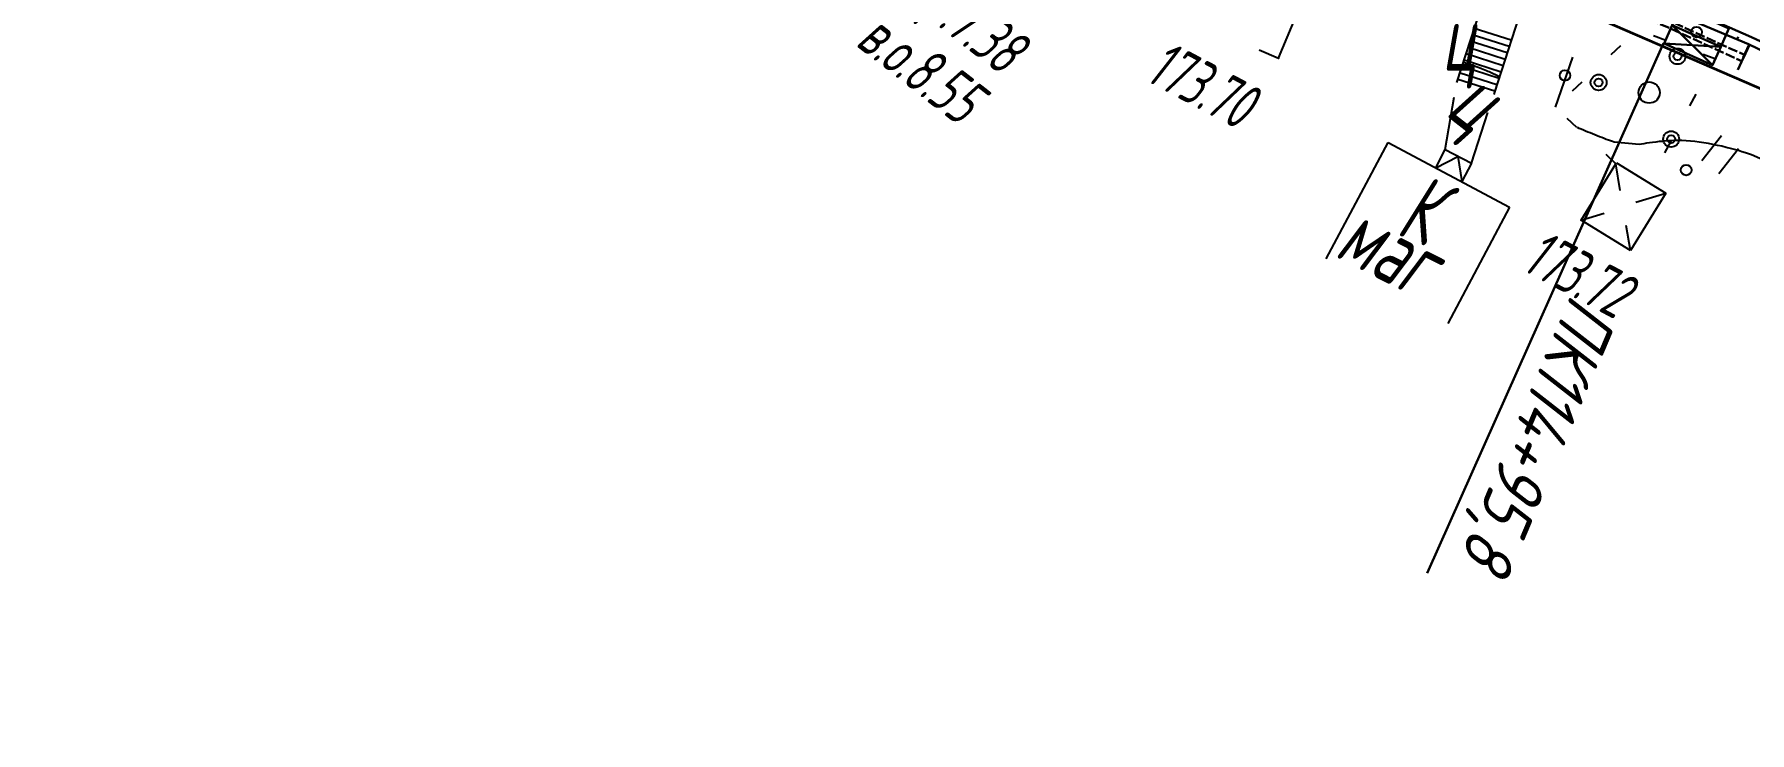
# Model space of a CAD drawing. Header units: millimetres. Extents: x -1799 to 6962, y -1020 to 4121.
# Drawn here: x 6010.7 to 6139.7, y 208.2 to 260.8 of the extents above; entities that cross this region are included whole.
import ezdxf

# ---------------------------------------------------------------- set-up
doc = ezdxf.new("R2010")
doc.units = ezdxf.units.MM
doc.linetypes.add('ACAD_ISO02W100', pattern=[15, 12, -3])
doc.linetypes.add('CONTI', pattern=[0])
for name, color, linetype, lineweight in [('10', 1, 'Continuous', 35), ('КОПИЯ_ОСЬ_13_ОТКОСЫ', 7, 'Continuous', 30), ('Остановки', 1, 'Continuous', 30), ('Ось_примыкания', 1, 'Continuous', 35), ('Привязка', 250, 'Continuous', 35), ('Трубы мет.', 7, 'ACAD_ISO02W100', 30)]:
    doc.layers.add(name, color=color, linetype=linetype, lineweight=lineweight)
for name, color, linetype in [('GOR_BDEFAULT', 212, 'CONTI'), ('NAD_MDEFAULT', 7, 'CONTI'), ('PI_OTDEFAULT', 172, 'CONTI'), ('PI_TTDEFAULT', 5, 'CONTI'), ('SIT_LDEFAULT', 7, 'CONTI'), ('USLZNDEFAULT', 7, 'CONTI')]:
    doc.layers.add(name, color=color, linetype=linetype)
doc.styles.add('eskd', font='spds.shx', dxfattribs={"width": 1.2, "oblique": 15})
doc.styles.add('ГОСТ', font='', dxfattribs={"oblique": 15, "height": 4})
doc.styles.get('ГОСТ').set_extended_font_data('GOST type A')

# ---------------------------------------------------------------- blocks, each defined once
blk = doc.blocks.new('BL_2011')
at = {"color": 0}
for p, q in [((0, 0), (0, 2.4)), ((1.6, 0), (1.6, 2.4))]:
    blk.add_line(p, q, dxfattribs=at)
blk = doc.blocks.new('BL_2010')
at = {"color": 0}
for centre, radius in [((0, 5.78), 0.4), ((0, 3.46), 0.6), ((0, 3.46), 0.3), ((0, 0), 0.8), ((-3.46, -1.74), 0.6), ((3.46, -1.74), 0.6), ((-5.78, -2.88), 0.4), ((-3.46, -1.74), 0.3), ((3.46, -1.74), 0.3), ((5.78, -2.88), 0.4)]:
    blk.add_circle(centre, radius, dxfattribs=at)

msp = doc.modelspace()

# ---------------------------------------------------------------- linework, layer by layer
at = {"layer": '10'}
msp.add_lwpolyline([(5786.74, 494.34), (5773.31, 448.93), (5770.46, 448.84), (5765.8, 429.63), (5881.92, 375.14), (5882.53, 376.34), (5928.45, 353.52), (5932.49, 351.51), (5960.74, 337.48), (5984.33, 327.54), (6003.88, 317.88), (6062.47, 290.82), (6094.52, 277.49), (6108.04, 270.76), (6136.07, 258.6), (6190.03, 235.2), (6188.73, 232.34), (6197.67, 228.19), (6198.35, 229.81), (6243.16, 208.23)], dxfattribs=at)
at = {"layer": 'GOR_BDEFAULT', "color": 212, "elevation": 174, "flags": 128}
for points in [[(6120.86, 257.57), (6120.06, 257.94), (6119.97, 257.98), (6119.87, 258.03), (6119.75, 258.07), (6119.63, 258.13), (6119.49, 258.18), (6119.33, 258.24), (6119.16, 258.31), (6118.98, 258.38), (6118.77, 258.45), (6118.54, 258.52), (6118.29, 258.6), (6118.14, 258.64)], [(6120.86, 257.57), (6120.06, 257.94), (6119.97, 257.98), (6119.87, 258.03), (6119.75, 258.07), (6119.63, 258.13), (6119.49, 258.18), (6119.33, 258.24), (6119.16, 258.31), (6118.98, 258.38), (6118.77, 258.45), (6118.54, 258.52), (6118.29, 258.6), (6118.14, 258.64)], [(6141.11, 251.13), (6139.8, 251.71), (6139.58, 251.79), (6139.34, 251.86), (6139.08, 251.94), (6138.81, 252.02), (6138.51, 252.11), (6138.21, 252.19), (6137.89, 252.27), (6137.56, 252.35), (6137.23, 252.42), (6136.89, 252.49), (6136.55, 252.56), (6136.21, 252.62), (6135.87, 252.67), (6135.54, 252.71), (6135.2, 252.74), (6134.88, 252.77), (6134.56, 252.78), (6134.25, 252.78), (6133.95, 252.78), (6133.66, 252.76), (6133.38, 252.75), (6133.11, 252.72), (6132.84, 252.7), (6132.59, 252.67), (6132.35, 252.64), (6132.13, 252.61), (6131.91, 252.58), (6131.71, 252.54), (6131.52, 252.52), (6131.34, 252.49), (6129.48, 252.65), (6129.34, 252.7), (6129.19, 252.75), (6129.04, 252.81), (6128.87, 252.87), (6128.71, 252.93), (6128.53, 253), (6128.36, 253.07), (6128.19, 253.14), (6128.01, 253.21), (6127.83, 253.28), (6127.66, 253.35), (6127.49, 253.42), (6127.32, 253.49), (6127.16, 253.56), (6127, 253.63), (6126.85, 253.69), (6126.71, 253.75)], [(6141.11, 251.13), (6139.8, 251.71), (6139.58, 251.79), (6139.34, 251.86), (6139.08, 251.94), (6138.81, 252.02), (6138.51, 252.11), (6138.21, 252.19), (6137.89, 252.27), (6137.56, 252.35), (6137.23, 252.42), (6136.89, 252.49), (6136.55, 252.56), (6136.21, 252.62), (6135.87, 252.67), (6135.54, 252.71), (6135.2, 252.74), (6134.88, 252.77), (6134.56, 252.78), (6134.25, 252.78), (6133.95, 252.78), (6133.66, 252.76), (6133.38, 252.75), (6133.11, 252.72), (6132.84, 252.7), (6132.59, 252.67), (6132.35, 252.64), (6132.13, 252.61), (6131.91, 252.58), (6131.71, 252.54), (6131.52, 252.52), (6131.34, 252.49), (6129.48, 252.65), (6129.34, 252.7), (6129.19, 252.75), (6129.04, 252.81), (6128.87, 252.87), (6128.71, 252.93), (6128.53, 253), (6128.36, 253.07), (6128.19, 253.14), (6128.01, 253.21), (6127.83, 253.28), (6127.66, 253.35), (6127.49, 253.42), (6127.32, 253.49), (6127.16, 253.56), (6127, 253.63), (6126.85, 253.69), (6126.71, 253.75)]]:
    msp.add_lwpolyline(points, dxfattribs=at)
at = {"layer": 'PI_TTDEFAULT', "color": 5}
for p in [(6104.24, 258.99, 173.7), (6126.98, 246.79, 173.56)]:
    msp.add_point(p, dxfattribs=at)
at = {"layer": 'SIT_LDEFAULT', "color": 7}
for p, q in [((6104.24, 258.99), (6108.11, 268.21)), ((6117.64, 257.14), (6120.19, 265.07)), ((6122.97, 264.18), (6120.47, 256.41)), ((6121.57, 259.85), (6118.79, 260.74)), ((6121.72, 260.33), (6118.94, 261.22)), ((6132.42, 260.69), (6133.36, 260.34)), ((6102.77, 259.61), (6104.24, 258.99)), ((6121.12, 258.41), (6118.34, 259.3)), ((6121.27, 258.89), (6118.49, 259.78)), ((6121.42, 259.37), (6118.64, 260.26)), ((6129.25, 259.25), (6129.98, 259.94)), ((6136.17, 259.28), (6137.05, 258.95)), ((6120.82, 257.45), (6118.04, 258.34)), ((6120.97, 257.93), (6118.19, 258.82)), ((6125.05, 255.28), (6126.37, 259.06)), ((6137.05, 258.95), (6137.03, 258.91)), ((6120.5, 256.49), (6117.72, 257.38)), ((6120.66, 256.97), (6117.88, 257.86)), ((6126.34, 256.51), (6127.07, 257.2)), ((6116.77, 252.1), (6117.45, 256.04)), ((6120.47, 256.41), (6120.42, 256.25)), ((6135.61, 256.27), (6135.14, 255.39)), ((6118.74, 251.07), (6119.97, 254.88)), ((6126.67, 253.77), (6125.94, 254.45)), ((6107.82, 243.89), (6112.47, 252.63)), ((6112.47, 252.63), (6121.61, 247.77)), ((6116.05, 250.73), (6116.77, 252.1)), ((6116.05, 250.73), (6117.71, 251.58)), ((6116.77, 252.1), (6118.74, 251.07)), ((6117.71, 251.58), (6118.02, 249.7)), ((6129.6, 251.04), (6128.87, 251.72)), ((6133.72, 252.74), (6133.25, 251.86)), ((6118.74, 251.07), (6118.02, 249.7)), ((6126.98, 246.79), (6129.6, 251.04)), ((6129.6, 251.04), (6129.64, 251.11)), ((6129.93, 249.02), (6129.6, 251.04)), ((6129.64, 251.11), (6133.35, 248.82)), ((6121.61, 247.77), (6116.96, 239.03)), ((6133.35, 248.82), (6130.69, 244.5)), ((6131.11, 248.14), (6133.35, 248.82)), ((6126.98, 246.79), (6128.72, 247.33)), ((6130.69, 244.5), (6126.98, 246.79)), ((6130.69, 244.5), (6130.37, 246.4))]:
    msp.add_line(p, q, dxfattribs=at)
at = {"layer": 'КОПИЯ_ОСЬ_13_ОТКОСЫ'}
for points in [[(5994.2, 327.03), (6012.32, 318.56), (6030.51, 310.24), (6031.44, 309.86), (6045.43, 303.19), (6048.57, 301.64), (6066.72, 293.25), (6084.92, 284.96), (6093.09, 281.18), (6102.84, 276.03), (6111.97, 271.91), (6121.11, 267.81), (6127.26, 265.21), (6139.56, 260.03), (6140.91, 259.37)], [(5994.37, 327.39), (6012.5, 318.96), (6030.69, 310.64), (6031.61, 310.23), (6045.61, 303.59), (6066.96, 293.77), (6085.15, 285.45), (6093.32, 281.67), (6103.18, 276.78), (6112.33, 272.71), (6121.5, 268.67), (6127.6, 265.95), (6139.79, 260.56), (6141.16, 259.93), (6158.06, 252.4), (6174.67, 244.97), (6182.38, 241.48), (6186.7, 239.51), (6194.47, 235.94), (6202.14, 232.2), (6207.23, 229.67), (6212.29, 227.11), (6215.45, 225.55), (6218.6, 223.97)], [(5994.37, 327.39), (6012.5, 318.96), (6030.69, 310.64), (6031.61, 310.23), (6045.61, 303.59), (6066.96, 293.77), (6085.15, 285.45), (6093.32, 281.67), (6103.18, 276.78), (6112.33, 272.71), (6121.5, 268.67), (6127.6, 265.95), (6139.8, 260.56), (6141.16, 259.93), (6158.06, 252.4), (6174.67, 244.97), (6182.38, 241.48), (6186.7, 239.51), (6194.47, 235.94), (6202.14, 232.2), (6207.23, 229.67), (6212.29, 227.11), (6215.45, 225.55), (6218.6, 223.97)], [(6138.71, 260.39), (6138.8, 260.58)]]:
    msp.add_lwpolyline(points, dxfattribs=at)
at = {"layer": 'Остановки', "lineweight": 30, "ltscale": 7}
for points in [[(6136.28, 262.01), (6134.45, 262.83), (6133.84, 261.46), (6137.49, 259.83), (6138.1, 261.2), (6134.45, 262.83)], [(6135.66, 260.64), (6133.84, 261.46), (6133.22, 260.09), (6136.87, 258.46), (6137.49, 259.83), (6133.84, 261.46)], [(6133.84, 261.46), (6136.87, 258.46)], [(6133.22, 260.09), (6137.49, 259.83)]]:
    msp.add_lwpolyline(points, dxfattribs=at)
at = {"layer": 'Ось_примыкания', "color": 0}
msp.add_line((6139.62, 259.97), (6139.18, 259), dxfattribs=at)
at = {"layer": 'Привязка', "lineweight": 30, "ltscale": 7}
msp.add_lwpolyline([(6115.4, 220.24), (6133.19, 260.1)], dxfattribs=at)
at = {"layer": 'Трубы мет.', "lineweight": 30, "ltscale": 0.06}
for points in [[(6132.12, 261.92), (6139.07, 258.76)], [(6132.33, 262.37), (6139.27, 259.22)]]:
    msp.add_lwpolyline(points, dxfattribs=at)
at = {"layer": 'Трубы мет.', "lineweight": 30}
msp.add_lwpolyline([(6138.76, 258.09), (6139.59, 259.91)], dxfattribs=at)

# ---------------------------------------------------------------- block references
at = {"layer": 'USLZNDEFAULT', "color": 7, "rotation": 322.0000000000001}
for name, p in [('BL_2010', (6132.1, 256.39)), ('BL_2011', (6136.07, 251.28))]:
    msp.add_blockref(name, p, dxfattribs=at)

# ---------------------------------------------------------------- texts
at = {"layer": 'NAD_MDEFAULT', "color": 7, "style": 'eskd', "oblique": 10, "width": 0.8}
for s, height, rotation, p in [('в.пр.7.38', 3.5, 322, (6074.14, 264.88)), ('в.о.8.55', 3.5, 322, (6072.34, 260)), ('ц', 5, 322, (6116.7, 254.78)), ('К', 5, 338, (6112.95, 245.78)), ('маг', 5, 333, (6108.33, 244.13))]:
    msp.add_text(s, height=height, rotation=rotation, dxfattribs=at).set_placement(p)
msp.add_text('ц', height=5, dxfattribs=at).set_placement((6116.54, 258.05))
at = {"layer": 'PI_OTDEFAULT', "color": 172, "style": 'eskd', "oblique": 10, "width": 0.8}
for s, p in [('173.70', (6094.1, 257.35)), ('173.72', (6122.41, 243.1))]:
    msp.add_text(s, height=3.5, rotation=332, dxfattribs=at).set_placement(p)
at = {"layer": 'Привязка', "lineweight": 30, "ltscale": 7, "style": 'ГОСТ', "oblique": 15}
msp.add_text('ПК114+95,8', height=4, rotation=247.0818, dxfattribs=at).set_placement((6126.25, 241.36))

doc.saveas('drawing.dxf')
